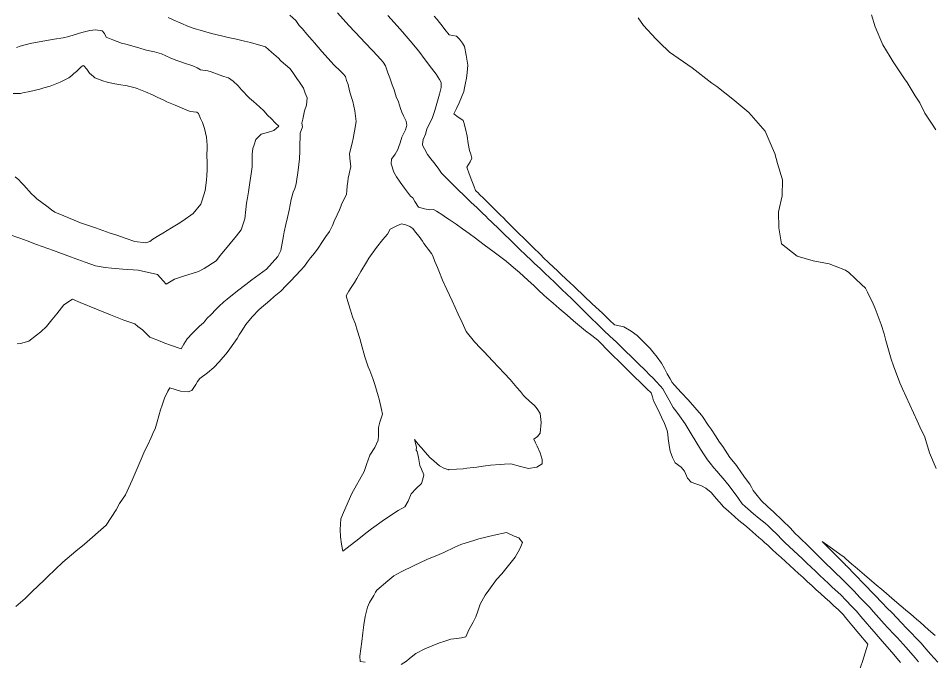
# Model space of a CAD drawing. Header units: inches. Extents: x 11351264 to 11356330, y 6702313 to 6706468.
# Drawn here: x 11354518 to 11355051, y 6703069 to 6703444 of the extents above; entities that cross this region are included whole.
import ezdxf

# ---------------------------------------------------------------- set-up
doc = ezdxf.new("R2010")
doc.units = ezdxf.units.IN
doc.header["$MEASUREMENT"] = 0
doc.layers.add('Shumate_Contours_clip1', color=7, linetype='Continuous', lineweight=0)

msp = doc.modelspace()

# ---------------------------------------------------------------- linework, layer by layer
at = {"layer": 'Shumate_Contours_clip1'}
for points, elevation in [([(11354676.4, 6703445.86), (11354679.72, 6703442.7), (11354681.82, 6703439.97), (11354683.7, 6703437.87), (11354686.31, 6703434.92), (11354689.33, 6703431.42), (11354690.75, 6703429.78), (11354695.05, 6703424.71), (11354702.12, 6703416.78), (11354705.64, 6703413.42), (11354707.36, 6703411.75), (11354708.69, 6703410.24), (11354709.42, 6703407.77), (11354710.21, 6703405.55), (11354711.11, 6703401.72), (11354712.14, 6703398.4), (11354713.06, 6703395.65), (11354714.1, 6703390.23), (11354714.98, 6703383.89), (11354714.03, 6703378.37), (11354713.17, 6703374.09), (11354712.58, 6703371.39), (11354711.07, 6703365.21), (11354711.3, 6703362.66), (11354711.56, 6703360.56), (11354711.86, 6703357.79), (11354710.9, 6703353.49), (11354710.32, 6703350.83), (11354710.03, 6703348.88), (11354709.75, 6703346.45), (11354709.57, 6703343.54), (11354709.34, 6703341.65), (11354707.99, 6703338.64), (11354706.37, 6703335.68), (11354705.96, 6703334.29), (11354705.2, 6703332.35), (11354703.91, 6703329.46), (11354702.18, 6703325.89), (11354701.09, 6703323.29), (11354699.33, 6703319.8), (11354697.24, 6703316.95), (11354695.34, 6703313.93), (11354692.81, 6703310.09), (11354690.62, 6703307.26), (11354688.42, 6703304.48), (11354686.65, 6703302.04), (11354684.9, 6703299.64), (11354682.79, 6703297.37), (11354679.58, 6703293.98), (11354676.9, 6703291.14), (11354674.14, 6703288.35), (11354671.05, 6703285.11), (11354667.19, 6703281.87), (11354664.65, 6703279.56), (11354658.37, 6703274.31), (11354654.45, 6703269.98), (11354650.63, 6703265.57), (11354649.32, 6703263.52), (11354647.9, 6703261.42), (11354646.8, 6703259.54), (11354645.63, 6703257.5), (11354642.73, 6703253.35), (11354641.03, 6703250.9), (11354638.93, 6703248.31), (11354637.42, 6703246.58), (11354635.11, 6703243.86), (11354632.1, 6703240.53), (11354628.25, 6703237.4), (11354623.87, 6703234.08), (11354622.59, 6703232.42), (11354621.53, 6703230.69), (11354619.19, 6703227.19), (11354618.59, 6703226.94), (11354617.02, 6703226.37), (11354612.62, 6703226.82), (11354606.36, 6703228.74), (11354605.3, 6703226.81), (11354603.2, 6703222.66), (11354601.88, 6703218.66), (11354601.01, 6703215.82), (11354599.07, 6703208.87), (11354597.76, 6703204.86), (11354597, 6703203.47), (11354595.46, 6703199.8), (11354593.32, 6703195.11), (11354591.67, 6703191.78), (11354590.22, 6703188.54), (11354587.32, 6703181.74), (11354584.49, 6703174.86), (11354580.57, 6703166.39), (11354577.16, 6703161.37), (11354575.11, 6703157.53), (11354569.32, 6703148.66), (11354556.72, 6703137.65), (11354551.63, 6703133.46), (11354544, 6703127.17), (11354535.1, 6703118.48), (11354533.12, 6703116.53), (11354526.12, 6703109.92), (11354522.08, 6703105.97), (11354516.58, 6703101.16)], 1382), ([(11354605.35, 6703444.6), (11354608.38, 6703443.19), (11354612.77, 6703441.23), (11354617.23, 6703439.38), (11354621.07, 6703437.84), (11354624.03, 6703437.08), (11354630.7, 6703435.28), (11354636.51, 6703433.85), (11354640.31, 6703432.92), (11354645.2, 6703431.83), (11354649.91, 6703430.73), (11354653.41, 6703430), (11354662.07, 6703427.49), (11354665.69, 6703424.36), (11354669.71, 6703420.76), (11354670.87, 6703419.49), (11354671.35, 6703419.07), (11354673.75, 6703417.01), (11354676.39, 6703414.74), (11354677.64, 6703412.97), (11354680.4, 6703408.98), (11354681.89, 6703406.92), (11354684.2, 6703403.3), (11354685.31, 6703400.51), (11354686.39, 6703397.81), (11354685.99, 6703393.54), (11354684.87, 6703390.22), (11354683.87, 6703385.23), (11354683.33, 6703383), (11354683.72, 6703380.73), (11354682.33, 6703377.21), (11354682.32, 6703375.07), (11354682.22, 6703370.59), (11354682.22, 6703366.54), (11354682, 6703362.19), (11354681.22, 6703355.51), (11354679.98, 6703347.53), (11354679.14, 6703344.9), (11354678.34, 6703342.77), (11354677.15, 6703338.46), (11354676.59, 6703335.31), (11354675.92, 6703332.32), (11354674.94, 6703328.06), (11354673.96, 6703323.81), (11354672.93, 6703319.56), (11354672.56, 6703317.23), (11354671.88, 6703312.95), (11354671.5, 6703310.97), (11354671.04, 6703308.8), (11354669.38, 6703305.23), (11354662.8, 6703297.92), (11354654.09, 6703291.58), (11354650.74, 6703288.96), (11354645.84, 6703285.32), (11354639.86, 6703280.38), (11354637.91, 6703278.86), (11354634.88, 6703276.02), (11354633.36, 6703274.48), (11354630.27, 6703271.29), (11354628.21, 6703269.22), (11354627.06, 6703267.84), (11354625.98, 6703266.64), (11354623.74, 6703264.61), (11354621.08, 6703262.04), (11354619.61, 6703260.56), (11354616.45, 6703257.29), (11354614.46, 6703254.14), (11354612.91, 6703251.38), (11354606.85, 6703253.55), (11354603.54, 6703254.76), (11354600.67, 6703255.84), (11354594.8, 6703258.27), (11354590.38, 6703262.48), (11354587.71, 6703264.4), (11354586.07, 6703265.93), (11354579.56, 6703268.13), (11354574.74, 6703270.01), (11354571.8, 6703271.23), (11354563.59, 6703274.48), (11354554.15, 6703278.5), (11354549.71, 6703280.39), (11354544.73, 6703277.05), (11354540.63, 6703271.92), (11354537.67, 6703268.28), (11354534.45, 6703264.39), (11354531.27, 6703261.29), (11354528.62, 6703259.34), (11354524.21, 6703255.9), (11354519.46, 6703254.61), (11354517.38, 6703254.42)], 1384), ([(11354704.06, 6703447.28), (11354710.78, 6703439.88), (11354717.65, 6703432.46), (11354719.95, 6703430.05), (11354724.64, 6703425.05), (11354729.35, 6703420.15), (11354730.72, 6703418.58), (11354732, 6703416.32), (11354733.36, 6703412.35), (11354734.58, 6703409.29), (11354735.86, 6703405.38), (11354737.06, 6703402.3), (11354738.32, 6703398.39), (11354739.56, 6703395.3), (11354740.84, 6703391.42), (11354741.62, 6703389.39), (11354742.5, 6703387.31), (11354744.06, 6703384.19), (11354744.5, 6703381.71), (11354744.2, 6703380.96), (11354743.62, 6703379.1), (11354741.66, 6703374.77), (11354740.62, 6703371.48), (11354739.78, 6703369.28), (11354739.22, 6703367.7), (11354737.66, 6703364.89), (11354735.62, 6703361.9), (11354735.29, 6703359.27), (11354736.85, 6703354.43), (11354738.54, 6703351.71), (11354740.62, 6703348.62), (11354743.21, 6703345.04), (11354746.71, 6703340.5), (11354748.07, 6703339.49), (11354749.23, 6703337.36), (11354751.31, 6703333.97), (11354754.87, 6703332.97), (11354757.85, 6703332.43), (11354760.07, 6703332.7), (11354761.82, 6703331.6), (11354765.36, 6703329.39), (11354767.1, 6703328.15), (11354769.24, 6703326.77), (11354773.14, 6703324.12), (11354776.99, 6703321.42), (11354780.83, 6703318.7), (11354784.5, 6703315.91), (11354786.14, 6703314.61), (11354789.62, 6703312.11), (11354795.3, 6703307.85), (11354797.75, 6703306.04), (11354802.44, 6703302.52), (11354806.64, 6703298.88), (11354810.09, 6703295.85), (11354814.95, 6703291.47), (11354816.91, 6703289.67), (11354818.46, 6703288.25), (11354821.13, 6703285.7), (11354824.35, 6703282.72), (11354826.07, 6703281.12), (11354829.76, 6703277.95), (11354833.24, 6703274.99), (11354837.86, 6703271.08), (11354841.66, 6703267.76), (11354845.17, 6703264.84), (11354848.67, 6703261.97), (11354852.17, 6703259.14), (11354855.67, 6703256.38), (11354862.81, 6703249.3), (11354869.95, 6703242.24), (11354872.25, 6703239.96), (11354877.08, 6703235.17), (11354880.55, 6703231.75), (11354884.22, 6703228.12), (11354886.89, 6703225.86), (11354887.57, 6703223.42), (11354888.14, 6703221.07), (11354890.97, 6703215.82), (11354892.89, 6703211.61), (11354894.54, 6703207.99), (11354896.23, 6703203.82), (11354896.6, 6703201.69), (11354896.76, 6703199.09), (11354897.42, 6703194.99), (11354897.89, 6703191.75), (11354899.26, 6703188.06), (11354900.79, 6703184.99), (11354904.22, 6703182.46), (11354906.2, 6703180.03), (11354908.01, 6703176), (11354910.09, 6703173.79), (11354916.18, 6703171.62), (11354918.61, 6703170.13), (11354921.73, 6703167.62), (11354924.87, 6703164.06), (11354928.17, 6703160.32), (11354928.6, 6703159.8), (11354928.99, 6703159.3), (11354931.95, 6703156.73), (11354933.7, 6703155.19), (11354935.46, 6703153.66), (11354937.99, 6703151.46), (11354939.67, 6703150), (11354941.35, 6703148.56), (11354943.87, 6703146.48), (11354946.09, 6703144.57), (11354947.85, 6703143.05), (11354949.61, 6703141.52), (11354951.44, 6703139.92), (11354953.11, 6703138.44), (11354954.78, 6703136.95), (11354957.4, 6703134.45), (11354959.92, 6703132.18), (11354962.53, 6703129.78), (11354965.04, 6703127.51), (11354967.65, 6703125.1), (11354970.17, 6703122.83), (11354972.77, 6703120.43), (11354975.3, 6703118.15), (11354977.91, 6703115.69), (11354980.44, 6703113.4), (11354983.04, 6703111.02), (11354985.57, 6703108.73), (11354988.18, 6703106.35), (11354990.7, 6703104.07), (11354993.32, 6703101.68), (11354995.83, 6703099.42), (11354998.63, 6703096.5), (11355000, 6703094.87), (11355001.76, 6703092.78), (11355003.74, 6703090.45), (11355007.9, 6703085.46), (11355013.07, 6703079.28), (11355010.01, 6703069.21), (11355007.05, 6703061.09)], 1380), ([(11354733.46, 6703445.72), (11354738.84, 6703439.71), (11354741.9, 6703436.13), (11354744.08, 6703433.6), (11354747.5, 6703429.57), (11354749.32, 6703427.47), (11354751.51, 6703424.95), (11354755.08, 6703419.96), (11354758.76, 6703415.01), (11354761.49, 6703411.43), (11354763.56, 6703408.42), (11354764.58, 6703406.73), (11354764.44, 6703403.82), (11354764.01, 6703402.15), (11354763.48, 6703399.8), (11354761.97, 6703394.49), (11354760.75, 6703390.36), (11354759.2, 6703385.59), (11354757.74, 6703382.7), (11354756.08, 6703379.48), (11354755.37, 6703376.5), (11354753.98, 6703373.41), (11354753.61, 6703370.77), (11354753.69, 6703370.15), (11354754.7, 6703367.97), (11354756.51, 6703364.75), (11354758.39, 6703362.22), (11354760.29, 6703360.01), (11354762.64, 6703356.71), (11354764.75, 6703353.84), (11354766.41, 6703352.15), (11354768.15, 6703350.31), (11354770.02, 6703348.43), (11354771.63, 6703346.8), (11354773.63, 6703344.82), (11354775.11, 6703343.39), (11354777.04, 6703341.53), (11354778.49, 6703340.12), (11354781.84, 6703336.92), (11354783.71, 6703335.14), (11354785.18, 6703333.72), (11354787.02, 6703331.97), (11354788.54, 6703330.48), (11354790.43, 6703328.66), (11354791.92, 6703327.21), (11354793.79, 6703325.42), (11354795.26, 6703324.01), (11354797.1, 6703322.25), (11354798.6, 6703320.8), (11354800.41, 6703319.08), (11354801.95, 6703317.57), (11354803.82, 6703315.75), (11354805.31, 6703314.29), (11354807.24, 6703312.38), (11354809.93, 6703309.72), (11354813.95, 6703305.86), (11354816.77, 6703303.21), (11354818.72, 6703301.37), (11354820.57, 6703299.62), (11354822.1, 6703298.17), (11354823.89, 6703296.48), (11354825.48, 6703294.97), (11354827.2, 6703293.35), (11354830.89, 6703289.84), (11354834.27, 6703286.62), (11354838.27, 6703282.78), (11354839.95, 6703281.11), (11354842.55, 6703278.55), (11354847.76, 6703273.4), (11354851.67, 6703269.55), (11354855.67, 6703265.63), (11354859.25, 6703262.2), (11354862.79, 6703258.82), (11354866.56, 6703255.24), (11354870.31, 6703251.71), (11354876.92, 6703245.2), (11354878.65, 6703243.48), (11354884.06, 6703238.13), (11354885.5, 6703236.65), (11354888.2, 6703234.09), (11354889.74, 6703232.43), (11354892.35, 6703229.66), (11354893.73, 6703228.13), (11354894.72, 6703226.01), (11354897.32, 6703221.52), (11354899.69, 6703217.27), (11354901.23, 6703215.2), (11354903.35, 6703212.31), (11354906.74, 6703207.64), (11354910.17, 6703201.89), (11354912.87, 6703197.33), (11354915.62, 6703193.04), (11354917.79, 6703189.63), (11354919.69, 6703186.75), (11354921.2, 6703184.88), (11354923.42, 6703182.09), (11354925.18, 6703180.06), (11354927.23, 6703177.56), (11354928.71, 6703175.83), (11354932.22, 6703171.58), (11354933.92, 6703169.38), (11354936.45, 6703166.19), (11354937.65, 6703164.16), (11354939.95, 6703161.02), (11354941.54, 6703159.52), (11354943.09, 6703158.12), (11354946.46, 6703155.28), (11354949.84, 6703152.53), (11354953.22, 6703149.72), (11354954.91, 6703148.22), (11354955.76, 6703147.45), (11354956.56, 6703146.72), (11354960.38, 6703142.97), (11354962.81, 6703140.5), (11354965.26, 6703138.04), (11354966.76, 6703136.65), (11354970.29, 6703133.32), (11354971.87, 6703131.87), (11354975.32, 6703128.61), (11354976.98, 6703127.08), (11354980.37, 6703123.8), (11354982.11, 6703122.16), (11354985.42, 6703118.96), (11354987.23, 6703117.29), (11354990.48, 6703114.25), (11354992.35, 6703112.54), (11354995.55, 6703109.56), (11354997.46, 6703107.82), (11355000, 6703105.22), (11355000.93, 6703104.27), (11355003.19, 6703101.92), (11355006.38, 6703098.6), (11355009.09, 6703095.41), (11355011.58, 6703092.57), (11355015.26, 6703088.25), (11355016.77, 6703086.53), (11355021.42, 6703081.07), (11355027.02, 6703074.72), (11355032.14, 6703068.62)], 1378), ([(11354760.47, 6703445.25), (11354762.07, 6703443.34), (11354763.46, 6703441.67), (11354764.36, 6703440.56), (11354765.03, 6703439.62), (11354766.54, 6703437.5), (11354769.21, 6703434.46), (11354771.24, 6703433.98), (11354773.33, 6703433.65), (11354775.14, 6703431.99), (11354776.87, 6703429.5), (11354778.05, 6703427.65), (11354779.08, 6703422.53), (11354779.94, 6703416.67), (11354779.6, 6703412.47), (11354779.19, 6703409.15), (11354778.57, 6703406.55), (11354778.05, 6703403.5), (11354777.6, 6703401.35), (11354776.36, 6703398.05), (11354774.97, 6703394.77), (11354773.47, 6703391.51), (11354771.92, 6703388.33), (11354774.46, 6703386.46), (11354777.07, 6703384.67), (11354777.32, 6703384.7), (11354777.38, 6703384.43), (11354777.67, 6703383.43), (11354778.68, 6703379.74), (11354779.55, 6703375.45), (11354780.29, 6703371.19), (11354780.98, 6703366.95), (11354781.77, 6703364.9), (11354782.39, 6703362.48), (11354781.34, 6703360.41), (11354779.37, 6703357.39), (11354780.84, 6703353.41), (11354782.32, 6703349.43), (11354783.5, 6703346.38), (11354784.52, 6703343.77), (11354786.41, 6703341.89), (11354786.47, 6703341.83), (11354789.72, 6703338.61), (11354793.03, 6703335.32), (11354796.34, 6703332.04), (11354799.66, 6703328.76), (11354800.14, 6703328.29), (11354802.97, 6703325.49), (11354806.28, 6703322.21), (11354809.6, 6703318.92), (11354812.91, 6703315.64), (11354813.8, 6703314.76), (11354815.28, 6703313.29), (11354818.48, 6703310.11), (11354821.71, 6703306.92), (11354824.95, 6703303.73), (11354826.19, 6703302.55), (11354827.39, 6703301.41), (11354832.26, 6703296.8), (11354834.46, 6703294.73), (11354839.82, 6703289.66), (11354841.52, 6703288.05), (11354848.59, 6703281.37), (11354854.94, 6703275.38), (11354855.34, 6703274.99), (11354855.67, 6703274.67), (11354859.2, 6703271.35), (11354862.64, 6703268.11), (11354865.46, 6703265.45), (11354870.99, 6703264.21), (11354875.16, 6703261.76), (11354878.71, 6703259.19), (11354881.33, 6703256.46), (11354884.61, 6703253.1), (11354886.25, 6703251.68), (11354887.75, 6703249.65), (11354890.26, 6703246.6), (11354892.95, 6703243), (11354894.54, 6703239.98), (11354896.22, 6703236.93), (11354897.93, 6703233.85), (11354899.08, 6703231.82), (11354900.45, 6703230.34), (11354900.46, 6703230.33), (11354900.49, 6703230.27), (11354904.41, 6703225.98), (11354908.36, 6703221.61), (11354912.28, 6703217.24), (11354916.17, 6703212.84), (11354916.73, 6703212), (11354920.14, 6703206.96), (11354921.72, 6703204.56), (11354924.34, 6703200.68), (11354926.71, 6703197.11), (11354928.53, 6703194.41), (11354932.75, 6703188.14), (11354933.84, 6703186.72), (11354936.46, 6703183.34), (11354939.46, 6703179.12), (11354941.84, 6703175.81), (11354944.23, 6703172.52), (11354945.24, 6703170.72), (11354946.31, 6703168.79), (11354948.56, 6703165.88), (11354951.17, 6703162.79), (11354954.68, 6703159.56), (11354958.29, 6703156.27), (11354963.23, 6703151.57), (11354968, 6703146.82), (11354970.61, 6703144.06), (11354973.03, 6703141.59), (11354978.68, 6703136.15), (11354983.79, 6703131.11), (11354987.87, 6703127.07), (11354992.84, 6703122.18), (11354999.1, 6703116.22), (11355000, 6703115.3), (11355003.2, 6703112.03), (11355004.83, 6703110.36), (11355008.7, 6703106.37), (11355010.55, 6703104.44), (11355014.16, 6703100.7), (11355016.43, 6703098.1), (11355019.5, 6703094.71), (11355022.62, 6703091.15), (11355024.81, 6703088.82), (11355028.33, 6703084.95), (11355030.09, 6703083.08), (11355035.35, 6703077.33), (11355040.59, 6703071.27), (11355042.62, 6703068.9)], 1376), ([(11354879.18, 6703444.39), (11354882.29, 6703439.9), (11354889.47, 6703432.19), (11354891.75, 6703430.01), (11354897.59, 6703424.35), (11354910.76, 6703415.15), (11354922.21, 6703406.18), (11354925, 6703404.24), (11354934.5, 6703397), (11354943.75, 6703389.23), (11354953.28, 6703378.28), (11354957.38, 6703368.75), (11354958.93, 6703365.18), (11354960.38, 6703359.37), (11354963.27, 6703350), (11354963.15, 6703340.62), (11354960.96, 6703331.25), (11354961.16, 6703321.88), (11354962.69, 6703312.69), (11354971.88, 6703305.46), (11354981.25, 6703302.65), (11354990.63, 6703301.01), (11354994.12, 6703299.63), (11355000, 6703297.29), (11355002.09, 6703295.84), (11355009.38, 6703288.86), (11355011.76, 6703286.76), (11355012.8, 6703284.38), (11355016.18, 6703277.57), (11355017.39, 6703275), (11355020.76, 6703265.63), (11355022.58, 6703260.08), (11355023.58, 6703256.25), (11355025.49, 6703249.51), (11355026.71, 6703245.47), (11355028.12, 6703241.52), (11355031.67, 6703231.67), (11355033.19, 6703228.12), (11355037.48, 6703218.73), (11355041.87, 6703209.37), (11355043.42, 6703205.92), (11355046.23, 6703200), (11355049.05, 6703190.72), (11355052.91, 6703181.64)], 1374), ([(11355015.2, 6703446.05), (11355017.37, 6703439.15), (11355021.75, 6703428.6), (11355026.03, 6703421.67), (11355027.89, 6703418.69), (11355034.5, 6703408.86), (11355035.99, 6703406.68), (11355040.7, 6703398.96), (11355043.33, 6703394.77), (11355046.37, 6703388.82), (11355050.55, 6703382.29), (11355052.68, 6703378.99)], 1372), ([(11354516.98, 6703427.03), (11354519.22, 6703427.77), (11354522.79, 6703428.73), (11354524.93, 6703429.42), (11354532.46, 6703430.77), (11354539.01, 6703431.88), (11354544.34, 6703432.75), (11354547.55, 6703433.49), (11354550.67, 6703434.37), (11354555.16, 6703435.72), (11354559.72, 6703436.98), (11354563.34, 6703437.32), (11354567, 6703436.84), (11354568.4, 6703435.27), (11354569.31, 6703433.08), (11354573.22, 6703431.46), (11354575.68, 6703430.46), (11354578.16, 6703429.56), (11354580.78, 6703428.91), (11354584.2, 6703428.01), (11354588.83, 6703426.65), (11354591.98, 6703425.73), (11354594.54, 6703425.16), (11354597.45, 6703424.51), (11354601.52, 6703423.46), (11354606.63, 6703420.98), (11354609.93, 6703419.76), (11354612.24, 6703418.92), (11354614.85, 6703418), (11354619.83, 6703416.31), (11354622.34, 6703415.26), (11354624.27, 6703414.09), (11354628.45, 6703413.52), (11354630.54, 6703412.78), (11354635.23, 6703411.12), (11354637.93, 6703410.2), (11354640.54, 6703409.28), (11354643.35, 6703407.37), (11354646.14, 6703404.64), (11354648.08, 6703402.32), (11354649.62, 6703400.73), (11354651.16, 6703399.21), (11354652.88, 6703397.53), (11354655.07, 6703395.63), (11354656.98, 6703393.97), (11354658.63, 6703392.56), (11354661.22, 6703390.05), (11354663.33, 6703387.66), (11354665.55, 6703385.4), (11354667.83, 6703383.19), (11354669.97, 6703381.23), (11354669.91, 6703381.11), (11354666.97, 6703378.76), (11354663.32, 6703377.44), (11354659.55, 6703376.45), (11354656.49, 6703373.45), (11354655.47, 6703370.26), (11354654.82, 6703368.19), (11354654.28, 6703364.81), (11354654.34, 6703361.12), (11354654.27, 6703357.5), (11354653.78, 6703353.37), (11354653.08, 6703348.42), (11354652.21, 6703342.92), (11354651.69, 6703339.44), (11354651.15, 6703336.23), (11354650.72, 6703332.67), (11354650.19, 6703327.16), (11354649.02, 6703323.64), (11354647.97, 6703320.74), (11354645.17, 6703317.3), (11354641.57, 6703312.88), (11354635.99, 6703305.99), (11354633.38, 6703302.76), (11354626.37, 6703298.29), (11354623.19, 6703296.57), (11354613.77, 6703293.62), (11354609.1, 6703292.06), (11354606.27, 6703290.31), (11354604.33, 6703289.13), (11354602.53, 6703291.14), (11354599.26, 6703294.8), (11354588.03, 6703297.36), (11354578.93, 6703297.9), (11354572.32, 6703298.51), (11354568.76, 6703298.87), (11354563.13, 6703299.76), (11354557.05, 6703302.03), (11354552.87, 6703303.57), (11354548.44, 6703305.1), (11354538.63, 6703308.79), (11354528.77, 6703312.33), (11354523.22, 6703314.31), (11354518.92, 6703315.88), (11354512.17, 6703318.24)], 1386), ([(11354515.07, 6703400.3), (11354518.81, 6703400.15), (11354519.36, 6703400.29), (11354520.69, 6703400.57), (11354524.82, 6703401.4), (11354530.74, 6703402.82), (11354533.08, 6703403.53), (11354536.65, 6703404.57), (11354542.56, 6703406.76), (11354545.63, 6703408.36), (11354547.46, 6703409.46), (11354549.25, 6703410.73), (11354550.54, 6703411.82), (11354551.96, 6703413.03), (11354554.58, 6703415.65), (11354555.61, 6703416.28), (11354556.2, 6703416.51), (11354556.22, 6703416.39), (11354557.99, 6703414.42), (11354559.61, 6703412.1), (11354561.86, 6703410.07), (11354562.79, 6703409.47), (11354564.19, 6703408.81), (11354567.4, 6703407.6), (11354569.97, 6703406.82), (11354574.43, 6703405.94), (11354576.68, 6703405.57), (11354581.57, 6703404.63), (11354586.27, 6703403.51), (11354587.28, 6703403.24), (11354592.21, 6703401.29), (11354596.72, 6703399.27), (11354599.02, 6703398.19), (11354602.83, 6703396.44), (11354604.64, 6703395.41), (11354609.58, 6703393.36), (11354613.66, 6703391.66), (11354618.27, 6703389.69), (11354622.15, 6703389.45), (11354623.08, 6703388.67), (11354624.36, 6703385.71), (11354625.48, 6703383.3), (11354626.51, 6703379.83), (11354627.67, 6703374.89), (11354628.22, 6703370.21), (11354628.16, 6703367.86), (11354627.97, 6703364.84), (11354628.08, 6703359.31), (11354628.18, 6703355.78), (11354628, 6703352.51), (11354627.67, 6703349.8), (11354626.9, 6703343.74), (11354625.23, 6703338.07), (11354624.54, 6703335.73), (11354620.07, 6703330.39), (11354613.91, 6703326.08), (11354611.18, 6703324.33), (11354607.39, 6703321.99), (11354602.25, 6703318.8), (11354600.06, 6703317.5), (11354596.58, 6703315.35), (11354594.69, 6703314.06), (11354592.41, 6703313.29), (11354586, 6703314.02), (11354580.31, 6703315.92), (11354575.46, 6703317.65), (11354571.69, 6703318.93), (11354563.05, 6703321.89), (11354554.4, 6703324.79), (11354544.71, 6703328.88), (11354539.3, 6703331.07), (11354537.46, 6703332.51), (11354534.71, 6703334.53), (11354528.99, 6703338.77), (11354527.52, 6703340.2), (11354525.76, 6703341.82), (11354524.23, 6703343.61), (11354522.82, 6703345.14), (11354521.33, 6703346.81), (11354519.79, 6703348.38), (11354518.39, 6703349.96), (11354516.35, 6703351.71)], 1388), ([(11354720.26, 6703068.84), (11354717.25, 6703069.21), (11354717, 6703072.23), (11354717.69, 6703076.5), (11354718.25, 6703080.82), (11354718.86, 6703085.97), (11354719.43, 6703090.65), (11354720.15, 6703095.33), (11354721.62, 6703100.8), (11354722.71, 6703103.57), (11354725.26, 6703107.7), (11354726.14, 6703109.58), (11354726.68, 6703110.13), (11354726.92, 6703110.74), (11354733.33, 6703116.26), (11354736.98, 6703119.03), (11354741.12, 6703121.36), (11354748.67, 6703125.17), (11354756.15, 6703128.59), (11354763.27, 6703131.49), (11354765.96, 6703132.73), (11354772.42, 6703135.84), (11354775.86, 6703137.43), (11354784.17, 6703139.98), (11354786.49, 6703140.68), (11354795.46, 6703142.89), (11354802.63, 6703144.41), (11354807.05, 6703142.16), (11354809.75, 6703141.17), (11354811.89, 6703138.59), (11354810.24, 6703134.9), (11354807.67, 6703130.05), (11354803.65, 6703125.19), (11354799.86, 6703120.37), (11354796.8, 6703116.98), (11354792.25, 6703110.75), (11354790.12, 6703107.81), (11354787.21, 6703102.58), (11354785.82, 6703098.43), (11354784.6, 6703095.2), (11354783.14, 6703092.02), (11354780.67, 6703087.63), (11354778.89, 6703083.64), (11354776.24, 6703083.01), (11354773.53, 6703082.66), (11354770.15, 6703082.28), (11354765.98, 6703080.88), (11354763.5, 6703079.99), (11354759.25, 6703078.35), (11354755.02, 6703076.64), (11354749.82, 6703073.86), (11354746.04, 6703070.91), (11354744.19, 6703069.36), (11354741.27, 6703067.37)], 1382), ([(11355052.27, 6703084.27), (11355048.5, 6703087.63), (11355043.55, 6703092.02), (11355041.38, 6703093.86), (11355038.07, 6703096.68), (11355035.01, 6703099.27), (11355032.59, 6703101.35), (11355028.65, 6703104.69), (11355022.32, 6703110.13), (11355016.76, 6703114.87), (11355011.19, 6703119.62), (11355005.63, 6703124.36), (11355003.82, 6703125.85), (11355000, 6703129.27), (11354999.24, 6703129.95), (11354996.71, 6703131.78), (11354994.66, 6703133.33), (11354991.06, 6703135.9), (11354986.55, 6703139.13), (11354990.59, 6703135.04), (11354995.27, 6703130.29), (11355000, 6703125.51), (11355000.15, 6703125.36), (11355000.77, 6703124.77), (11355005.58, 6703119.82), (11355011.09, 6703114.16), (11355016.59, 6703108.5), (11355022.09, 6703102.84), (11355023.79, 6703100.95), (11355027.56, 6703097.07), (11355029.53, 6703094.97), (11355033.01, 6703091.39), (11355035.27, 6703088.98), (11355038.44, 6703085.69), (11355041, 6703082.97), (11355043.87, 6703080), (11355047, 6703076.45), (11355049.65, 6703073.53), (11355053.81, 6703068.8)], 1374)]:
    msp.add_lwpolyline(points, dxfattribs=dict(at, elevation=elevation))
at = {"layer": 'Shumate_Contours_clip1', "elevation": 1380}
msp.add_lwpolyline([(11354706.04, 6703152.38), (11354705.56, 6703146.15), (11354705.9, 6703141.89), (11354706.45, 6703137.59), (11354707.2, 6703133.53), (11354709.79, 6703135.52), (11354716.48, 6703140.66), (11354720.59, 6703143.94), (11354723.99, 6703146.58), (11354731.44, 6703152.03), (11354739.44, 6703157.22), (11354743.28, 6703159.29), (11354745.3, 6703162.65), (11354747.06, 6703166.82), (11354750.01, 6703170.05), (11354753.11, 6703172.86), (11354753.87, 6703175.53), (11354754.34, 6703177.9), (11354753.08, 6703181.37), (11354752.13, 6703183.38), (11354751.63, 6703185.72), (11354751.3, 6703188.14), (11354750.51, 6703191.52), (11354749.94, 6703192.34), (11354750.06, 6703194.12), (11354748.96, 6703198.66), (11354751.17, 6703195.92), (11354752.6, 6703194.18), (11354753.03, 6703193.71), (11354755.16, 6703191.2), (11354758.17, 6703187.95), (11354758.83, 6703187.38), (11354760.31, 6703185.92), (11354763.6, 6703183.24), (11354766.34, 6703181.67), (11354768.5, 6703181.12), (11354768.78, 6703180.99), (11354769.45, 6703181.01), (11354777.25, 6703181.57), (11354779.47, 6703181.87), (11354785.28, 6703182.5), (11354789.01, 6703183.07), (11354793.29, 6703183.53), (11354798.8, 6703184.09), (11354801.38, 6703184.26), (11354805.11, 6703184.37), (11354810.67, 6703182.92), (11354815.37, 6703181.68), (11354820.2, 6703182.49), (11354823.39, 6703184.48), (11354823.29, 6703186.92), (11354822.09, 6703190.84), (11354820.42, 6703194.62), (11354819.46, 6703196.61), (11354818.4, 6703198.74), (11354820.63, 6703200.4), (11354822.19, 6703202.31), (11354822.79, 6703208.48), (11354822.17, 6703213.66), (11354820.46, 6703216.54), (11354818.95, 6703218.32), (11354815.86, 6703220.94), (11354813.15, 6703223.5), (11354812.74, 6703223.94), (11354812.65, 6703224), (11354812.49, 6703224.21), (11354810.64, 6703226.51), (11354808.66, 6703228.91), (11354806.65, 6703231.29), (11354804.61, 6703233.62), (11354801.24, 6703237.27), (11354794.63, 6703244.31), (11354789.26, 6703249.96), (11354787.41, 6703251.86), (11354783.87, 6703255.52), (11354779.13, 6703261.44), (11354776.7, 6703266.75), (11354774.47, 6703271.57), (11354770.88, 6703279.45), (11354767.72, 6703285.99), (11354765.35, 6703291.46), (11354763.06, 6703296.89), (11354762.27, 6703298.9), (11354760.88, 6703302.26), (11354759.57, 6703305.69), (11354758.89, 6703306.94), (11354756.92, 6703309.53), (11354755.67, 6703311.16), (11354754.42, 6703312.81), (11354753.67, 6703314.2), (11354751.71, 6703316.94), (11354749.62, 6703319.46), (11354748.01, 6703321.53), (11354746.21, 6703322.68), (11354743.89, 6703323.67), (11354741.33, 6703324.28), (11354738.62, 6703323.03), (11354734.86, 6703321.18), (11354733.23, 6703318.22), (11354730.53, 6703315.07), (11354726.89, 6703310.43), (11354722.41, 6703304.3), (11354720.91, 6703301.98), (11354717.72, 6703296.5), (11354715.32, 6703292.43), (11354713.94, 6703290.05), (11354712.09, 6703287.13), (11354710.77, 6703285.04), (11354709.2, 6703282.3), (11354710.56, 6703277.72), (11354711.69, 6703274.02), (11354712.87, 6703270.08), (11354714.5, 6703265.79), (11354715.57, 6703262.26), (11354717.01, 6703257.52), (11354717.89, 6703254.62), (11354720.09, 6703246.79), (11354721.98, 6703240.94), (11354722.84, 6703238.7), (11354724.62, 6703234.08), (11354725.79, 6703230.56), (11354727.72, 6703224.01), (11354728.31, 6703222.04), (11354729.67, 6703216.04), (11354730.26, 6703213.26), (11354729.59, 6703211.09), (11354728.8, 6703208.69), (11354728.05, 6703205.55), (11354727.98, 6703200.93), (11354727.81, 6703198.12), (11354725.79, 6703193.94), (11354722.91, 6703189.4), (11354720.89, 6703184.07), (11354719.67, 6703179.94), (11354712.36, 6703167.03), (11354707.67, 6703156.04)], close=True, dxfattribs=at)

doc.saveas('drawing.dxf')
